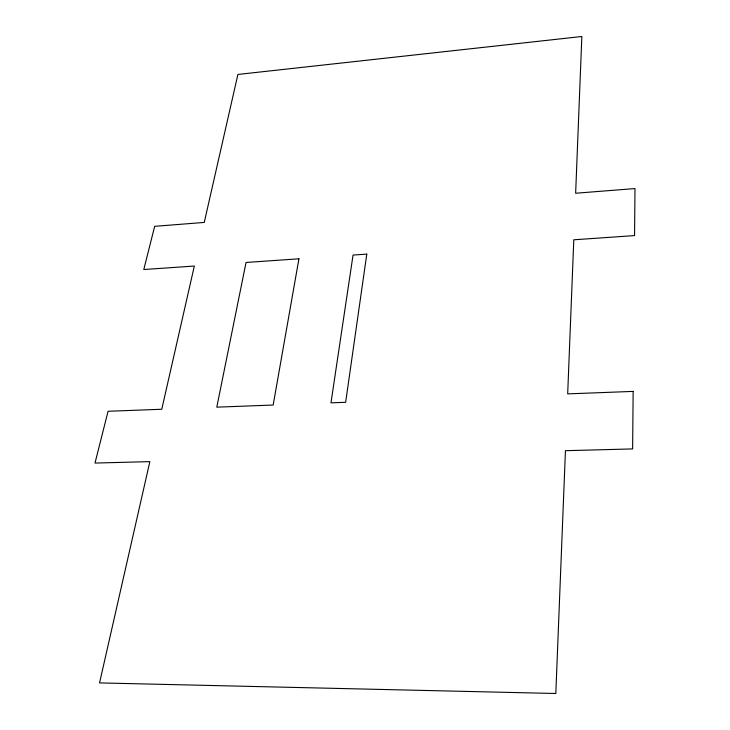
<?xml version="1.0" encoding="UTF-8"?>
<svg xmlns="http://www.w3.org/2000/svg" width="730" height="730" viewBox="0 0 730 730"><rect width="100%" height="100%" fill="white"/><g stroke="black" fill="none" stroke-linecap="round" stroke-linejoin="round"><path stroke-width="1.09" d="M633.147 391.399L632.627 448.923L565.44 450.693L555.813 693.5L99.545 682.906L149.86 461.625L95.01 463.066L108.058 411.282L161.768 409.247L194.335 266.039L143.783 269.534L154.678 226.327L204.254 222.431L237.898 74.451L581.846 36.5L575.642 193.24L634.99 188.568L634.562 235.589L573.789 239.796L567.684 393.881L633.147 391.399M366.788 254.113L345.646 402.285L330.973 402.841L353.055 255.062L366.788 254.113M298.935 258.803L273.175 405.031L216.792 407.167L246.037 262.462L298.935 258.803"/></g></svg>
